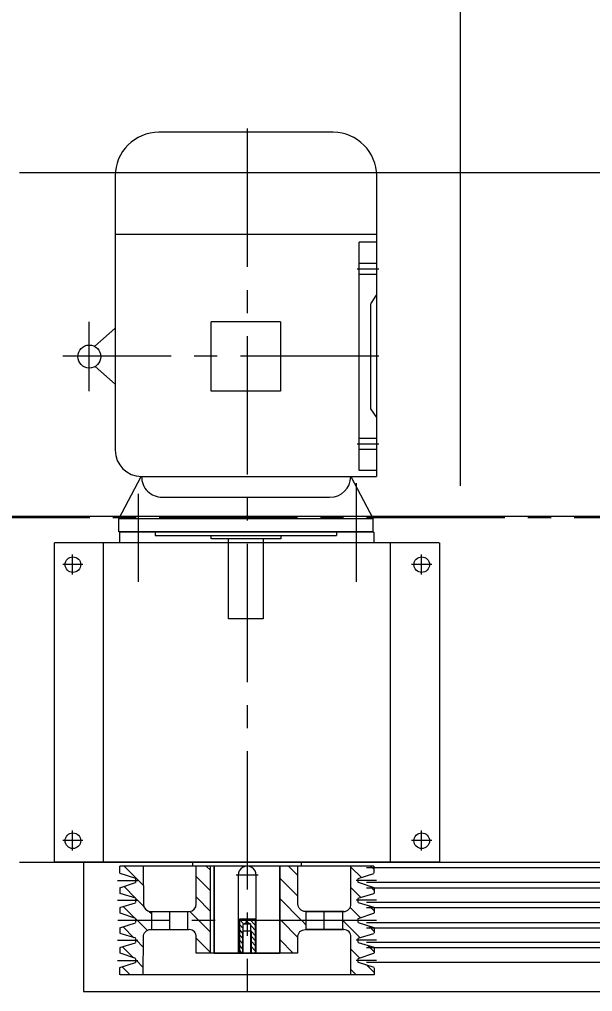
# Model space of a CAD drawing. Header units: millimetres. Extents: x 163705 to 1616509, y 81827 to 302547.
# Drawn here: x 466673 to 467462, y 149607 to 150946 of the extents above; entities that cross this region are included whole.
import ezdxf

# ---------------------------------------------------------------- set-up
doc = ezdxf.new("R2010")
doc.units = ezdxf.units.MM
doc.header["$LTSCALE"] = 10
doc.linetypes.add('CENTER2', pattern=[28.575, 19.05, -3.175, 3.175, -3.175])
for name, color, linetype, lineweight in [('1-中心线', 1, 'CENTER2', 0), ('1-标注', 3, 'Continuous', 0), ('1-设备轮廓', 2, 'Continuous', 18)]:
    doc.layers.add(name, color=color, linetype=linetype, lineweight=lineweight)
doc.styles.get("Standard").update_dxf_attribs({"font": 'arial.ttf'})
doc.dimstyles.new('AM_GB50$0', dxfattribs={"dimscale": 50, "dimtxt": 3.5, "dimasz": 3.5, "dimexe": 1, "dimexo": 1, "dimgap": 1.5, "dimtad": 1, "dimdsep": 46, "dimtxsty": 'Standard', "dimcen": 0, "dimclrd": 256, "dimclre": 256, "dimclrt": 2, "dimadec": 0, "dimazin": 2, "dimtp": 0.1, "dimtm": 0.1, "dimtfac": 0.71, "dimtdec": 3, "dimtmove": 0, "dimatfit": 3, "dimfxl": 0, "dimlwd": -1, "dimlwe": -1, "dimarcsym": 0})

# ---------------------------------------------------------------- blocks, each defined once
blk = doc.blocks.new('*D935')
at = {"layer": '1-标注', "linetype": 'ByBlock', "transparency": 16777216}
for p, q in [((467280.3, 150303.4), (467280.3, 153309.2)), ((471036.9, 153009.6), (471036.9, 153309.2)), ((467455.3, 153259.2), (470861.9, 153259.2))]:
    blk.add_line(p, q, dxfattribs=at)
at = {"layer": '1-标注', "transparency": 16777216}
for points in [[(467455.3, 153288.4), (467455.3, 153230), (467280.3, 153259.2)], [(470861.9, 153288.4), (470861.9, 153230), (471036.9, 153259.2)]]:
    blk.add_solid(points, dxfattribs=at)
at = {"layer": 'Defpoints', "color": 0, "transparency": 16777216}
for p in [(471036.9, 153259.2), (471036.9, 152959.6), (467280.3, 150253.4)]:
    blk.add_point(p, dxfattribs=at)
at = {"layer": '1-标注', "color": 2, "transparency": 16777216, "insert": (469158.6, 153423.6), "char_height": 175, "attachment_point": 5}
blk.add_mtext('3756.64', dxfattribs=at)
blk = doc.blocks.new('*D936')
at = {"layer": '1-标注', "linetype": 'ByBlock', "transparency": 16777216}
for p, q in [((468800.9, 152959.6), (466183.7, 152959.6)), ((466233.7, 152784.6), (466233.7, 150436.1)), ((468793.1, 150261.1), (466183.7, 150261.1))]:
    blk.add_line(p, q, dxfattribs=at)
at = {"layer": '1-标注', "transparency": 16777216}
for points in [[(466204.6, 152784.6), (466262.9, 152784.6), (466233.7, 152959.6)], [(466204.6, 150436.1), (466262.9, 150436.1), (466233.7, 150261.1)]]:
    blk.add_solid(points, dxfattribs=at)
at = {"layer": 'Defpoints', "color": 0, "transparency": 16777216}
for p in [(468850.9, 152959.6), (466233.7, 150261.1), (468843.1, 150261.1)]:
    blk.add_point(p, dxfattribs=at)
at = {"layer": '1-标注', "color": 2, "transparency": 16777216, "insert": (466069.3, 151610.4), "char_height": 175, "attachment_point": 5, "rotation": 90}
blk.add_mtext('2698.53', dxfattribs=at)
blk = doc.blocks.new('2PG64对辊机-俯视图')
for points in [[(3190.5, 1128), (3190.5, 1305.6), (992.6, 1305.6)], [(2790.4, 1272.9), (2790.4, 1282.6), (3140.2, 1282.6)], [(2790.4, 1279.5), (2799.9, 1269.6)], [(2790.4, 1272.5), (2811.9, 1265.8)], [(2815.4, 1282.6), (2822.2, 1275.9)], [(3108.5, 1272.5), (3118.4, 1262.6)], [(3140.5, 1272.5), (3119.1, 1265.8)], [(3126.5, 1282.6), (3137.1, 1272)], [(3140.5, 1282.6), (3140.5, 1272.9)], [(1763.1, 1258.8), (1784.6, 1265.8), (2801, 1265.8)], [(2812.3, 1260), (2790.8, 1252.9)], [(2810.7, 1259.2), (2822.2, 1247.8)], [(2812.3, 1265.4), (2812.3, 1260.4)], [(3118.7, 1265.4), (3118.7, 1260.4)], [(3118.7, 1260), (3140.2, 1252.9)], [(3122.6, 1258.4), (3136.8, 1244.2)], [(1784.6, 1245.5), (2801, 1245.5)], [(2790.2, 1252.8), (2790.2, 1245.7)], [(2790.4, 1251), (2798.7, 1242.7)], [(2790.4, 1245.1), (2811.9, 1238.5)], [(2902.1, 1252.6), (2920.1, 1234.5)], [(3010.6, 1252.6), (3010.6, 1133.1), (3010.6, 1252.6), (2920.8, 1252.6)], [(2954, 1252.6), (2954, 1205.7)], [(2954, 1249.8), (2959.9, 1243.8)], [(2958.3, 1252.6), (2959.9, 1250.9)], [(2959.4, 1252.6), (2971.1, 1252.6)], [(2959.4, 1252.6), (2959.4, 1222.9)], [(2960.2, 1252.6), (2960.2, 1213.1)], [(2970.8, 1252.6), (2970.8, 1213.1)], [(2970.8, 1247.5), (2975.6, 1242.3)], [(2971.5, 1252.6), (2971.5, 1222.9)], [(2972.3, 1252.6), (2975.6, 1249.3)], [(2975.6, 1252.8), (2975.6, 1229.7)], [(3016, 1252.6), (3016, 1133.1)], [(3016, 1251.8), (3035.3, 1232.5)], [(3140.5, 1245.1), (3119.1, 1238.5)], [(3140.4, 1252.8), (3140.4, 1245.7)], [(1763.1, 1231.5), (1784.6, 1238.1), (2801, 1238.1)], [(2812.3, 1232.3), (2790.8, 1225.6)], [(2809.9, 1231.5), (2833.5, 1207.9)], [(2812.3, 1238.1), (2812.3, 1232.6)], [(2954, 1242.8), (2959.9, 1236.4)], [(2954, 1235.8), (2959.9, 1229.4)], [(2970.8, 1240.5), (2975.6, 1235.3)], [(2970.8, 1233), (2975.6, 1228.2)], [(3108.5, 1244.4), (3118.4, 1234.5)], [(3118.7, 1238.1), (3118.7, 1232.6)], [(3118.7, 1232.3), (3140.2, 1225.6)], [(3121.4, 1231.5), (3136, 1216.5)], [(1784.6, 1218.2), (2801, 1218.2)], [(2790.2, 1225.4), (2790.2, 1218.4)], [(2790.4, 1222.9), (2797.6, 1215.3)], [(2833.8, 1220.2), (2833.8, 1195.6)], [(2859.1, 1220.2), (2859.1, 1195.6)], [(2884.1, 1220.2), (2884.1, 1195.6)], [(2895.4, 1231.1), (2918.6, 1207.9)], [(2954, 1228.7), (2959.9, 1222.4)], [(2954, 1221.7), (2959.9, 1215.3)], [(2959.4, 1222.5), (2971.1, 1222.5)], [(2970.8, 1226), (2975.6, 1220.8)], [(2970.8, 1219), (2975.6, 1213.8)], [(2975.6, 1229.3), (2975.6, 1205.9)], [(3016, 1223.7), (3031.8, 1207.9)], [(3046.9, 1220.2), (3046.9, 1195.6)], [(3071.8, 1220.2), (3071.8, 1195.6)], [(3096.8, 1220.2), (3096.8, 1195.6)], [(3103.1, 1221.3), (3116.5, 1207.9)], [(3140.4, 1225.4), (3140.4, 1218.4)], [(1763.1, 1203.7), (1784.6, 1210.8), (2801, 1210.8)], [(2790.4, 1217.8), (2811.9, 1210.8)], [(2812.3, 1204.9), (2790.8, 1197.9)], [(2812.3, 1210.4), (2812.3, 1205.3)], [(2884.1, 1214.3), (2890.1, 1207.9)], [(2890.3, 1207.7), (2920.1, 1177.9)], [(2954, 1214.7), (2962.7, 1205.6)], [(2954, 1207.3), (2955.6, 1205.6)], [(2975.8, 1205.3), (2954.4, 1205.3)], [(2965, 1210), (2960.2, 1212.7), (2970.4, 1212.7)], [(2970.8, 1212.7), (2965.6, 1210)], [(2965.7, 1209.6), (2970.1, 1205.6)], [(2970.4, 1212.4), (2975.6, 1206.8)], [(3032, 1207.7), (3044.3, 1195.5)], [(3116.7, 1207.7), (3118.4, 1206)], [(3118.7, 1210.4), (3118.7, 1205.3)], [(3118.7, 1204.9), (3140.2, 1197.9)], [(3140.5, 1217.8), (3119.1, 1210.8)], [(2790.2, 1197.7), (2790.2, 1190.7)], [(2790.4, 1194.4), (2796.8, 1188.4)], [(2809.5, 1203.8), (2823.3, 1190)], [(3016, 1195.2), (3035.3, 1175.9)], [(3096.8, 1199.1), (3101.2, 1195.1)], [(3120.3, 1204.2), (3135.6, 1188.8)], [(3140.4, 1197.7), (3140.4, 1190.7)], [(1763.1, 1176.4), (1784.6, 1183.1), (2801, 1183.1)], [(1784.6, 1190.5), (2801, 1190.5)], [(2790.4, 1190.1), (2811.9, 1183.4)], [(2812.3, 1183.1), (2812.3, 1177.6)], [(3108.2, 1188.1), (3118.4, 1177.9)], [(3118.7, 1183.1), (3118.7, 1177.6)], [(3140.5, 1190.1), (3119.1, 1183.4)], [(2790.2, 1170.4), (2790.2, 1163.4)], [(2790.4, 1166.3), (2795.6, 1161.1)], [(2812.3, 1177.2), (2790.8, 1170.6)], [(2808.8, 1176), (2822.2, 1162.7)], [(2895.4, 1174.5), (2920.1, 1149.8)], [(3016, 1167.1), (3035.3, 1147.8)], [(3118.7, 1177.2), (3140.2, 1170.6)], [(3119.1, 1177.2), (3134.8, 1161.1)], [(3140.4, 1170.4), (3140.4, 1163.4)], [(1763.1, 1148.7), (1784.6, 1155.7), (2801, 1155.7)], [(1784.6, 1163.2), (2801, 1163.2)], [(2790.4, 1162.8), (2811.9, 1155.7)], [(2812.3, 1155.4), (2812.3, 1150.3)], [(3108.5, 1159.3), (3134.8, 1133)], [(3118.7, 1155.4), (3118.7, 1150.3)], [(3140.5, 1162.8), (3119.1, 1155.7)], [(2790.4, 1142.5), (2790.4, 1133.1)], [(2790.4, 1137.8), (2795.6, 1133)], [(2812.3, 1149.9), (2790.8, 1142.9)], [(2808.4, 1148.3), (2822.2, 1134.6)], [(2895.4, 1146), (2908.4, 1133)], [(3016, 1138.6), (3021.6, 1133)], [(3118.7, 1149.9), (3140.2, 1142.9)], [(3140.5, 1142.5), (3140.5, 1133.1)], [(1784.6, 1126.1), (1784.6, 1135.5), (2801, 1135.5)], [(3278.7, 1127.7), (1878.6, 1127.7), (1878.6, 1069.9)], [(2700.3, 687.8), (2700.3, 1127.7), (3230.3, 1127.7)], [(2767.8, 1127.7), (2767.8, 687.8)], [(3140.5, 1132.7), (2790.8, 1132.7)], [(2890.3, 1132.7), (2890.3, 1128)], [(3040.6, 1128), (3040.6, 1132.7), (2890.7, 1132.7)], [(3163.2, 1127.7), (3163.2, 687.8)], [(3230.7, 1127.7), (3230.7, 687.8)], [(2943, 792.4), (2943, 682.7)], [(2943.4, 792.4), (2991.1, 792.4), (2991.1, 682.7)], [(3230.7, 687.4), (2700.7, 687.4)], [(2790.4, 687.4), (2790.4, 672.9)], [(3140.5, 687.4), (3140.5, 672.9)], [(3140.5, 672.5), (2790.8, 672.5)], [(2792, 672.5), (2792, 655)], [(2792.4, 672.5), (3142.1, 672.5), (3142.1, 655)], [(2842, 677.6), (2842, 672.9)], [(3092.1, 672.9), (3092.1, 677.6), (2842.3, 677.6)], [(2918.8, 678), (2918.8, 682.3), (3014.5, 682.3)], [(3014.9, 682.3), (3014.9, 678)], [(3142.1, 654.6), (3111.1, 596.6)], [(2786.9, 596.4), (2786.9, 431.3)], [(2786.9, 588.2), (2786.9, 515.6)], [(2787.3, 588.2), (2811.1, 588.2), (2811.1, 273.6)], [(2813.8, 551.5), (2784.2, 551.5)], [(2811.1, 558.9), (2787.3, 558.9)], [(2811.1, 543.7), (2787.3, 543.7)], [(2786.9, 515.2), (2794.9, 503.4)], [(2795.1, 503.1), (2795.1, 359.1)], [(2918.8, 478.9), (2918.8, 383.3)], [(2919.2, 478.9), (3014.9, 478.9), (3014.9, 383.3)], [(3147.2, 469.2), (3174.6, 444.9)], [(3174.9, 416.9), (3147.5, 392.6)], [(3014.9, 382.9), (2919.2, 382.9)], [(2795.1, 358.7), (2787.1, 346.8)], [(2786.9, 346.6), (2786.9, 273.6)], [(2813.8, 310.3), (2784.2, 310.3)], [(2811.1, 317.7), (2787.3, 317.7)], [(2811.1, 302.9), (2787.3, 302.9)], [(2811.1, 273.2), (2787.3, 273.2)], [(3147.2, 262.7), (2787.3, 262.7)], [(2059, 178.4), (3278.7, 178.4)]]:
    blk.add_lwpolyline(points)
for points in [[(2822.4, 1282.6), (2822.4, 1230.7, 0.46193), (2832.4, 1220.4)], [(3108.5, 1282.6), (3108.3, 1230.5, -0.423541), (3098.4, 1220.2), (3045.7, 1220.2)], [(2895.4, 1252.6), (2895.4, 1230.7, -0.461745), (2885.1, 1220.4)], [(2895.8, 1252.6), (3035.6, 1252.6), (3035.6, 1230.7, 0.451009), (3045.1, 1220.4)], [(2952.8, 1252.6), (2952.8, 1145.6, 1.000281), (2977.8, 1145.6), (2977.8, 1252.6)], [(2832.4, 1195.4, 0.423754), (2822.4, 1185), (2822.4, 1133.1)], [(2885.1, 1195.4, -0.423554), (2895.4, 1185), (2895.4, 1133.1)], [(3045.1, 1195.4, 0.412055), (3035.6, 1185), (3035.6, 1133.1)], [(3108.5, 1133.1), (3108.3, 1185.2, 0.38429), (3098.4, 1195.2), (3045.7, 1195.2)], [(2851.5, 625.1, 0.410605), (2822.6, 596.6), (2792, 654.6), (3141.7, 654.6)], [(3110.7, 596.6, 0.419271), (3082.4, 624.9), (2852.1, 624.9)], [(2847.4, 122.2), (3086.9, 122.4, 0.410946), (3147.2, 182.7), (3147, 560.3, 0.413565), (3110.9, 596.4), (2787.3, 596.4)], [(2786.9, 430.9), (2786.9, 182.7, 0.410865), (2846.8, 122.4)]]:
    blk.add_lwpolyline(points, format="xyb")
for points in [[(2920.4, 1133.1), (2920.4, 1252.6)], [(2884.9, 1220.2), (2832.6, 1220.2)], [(2884.9, 1195.2), (2832.6, 1195.2)]]:
    blk.add_lwpolyline(points, close=True)
for centre, radius in [((2724.9, 1098), 10.7), ((3205.3, 1098), 10.7), ((2724.9, 717.8), 10.7), ((3205.3, 717.8), 10.7), ((3182.7, 431.3), 15.8)]:
    blk.add_circle(centre, radius)
at = {"layer": '1-中心线'}
for p, q in [((2965.3, 117.5), (2965.3, 1305.6)), ((2787.3, 1207.7), (3143.3, 1207.7)), ((2815.4, 605.8), (2815.4, 741.6)), ((3115.6, 620.2), (3115.6, 741.6)), ((2784.2, 430.9), (3219, 430.9))]:
    blk.add_line(p, q, dxfattribs=at)
for points in [[(2787.3, 1262.7), (2815, 1262.7)], [(3143.7, 1262.7), (3116, 1262.7)], [(2787.3, 1235), (2815, 1235)], [(3143.7, 1235), (3116, 1235)], [(2787.3, 1180), (2815, 1180)], [(3143.7, 1180), (3116, 1180)], [(2787.3, 1152.6), (2815, 1152.6)], [(3143.7, 1152.6), (3116, 1152.6)], [(2950.1, 1145.2), (2980.5, 1145.2)], [(2725.2, 1111.6), (2725.2, 1083.9)], [(3205.7, 1111.6), (3205.7, 1083.9)], [(2711.2, 1097.6), (2738.9, 1097.6)], [(3191.7, 1097.6), (3219, 1097.6)], [(2725.2, 731.5), (2725.2, 703.8)], [(3205.7, 731.5), (3205.7, 703.8)], [(2711.2, 717.4), (2738.9, 717.4)], [(3191.7, 717.4), (3219, 717.4)], [(3183.1, 478.9), (3183.1, 383.3)]]:
    blk.add_lwpolyline(points, dxfattribs=at)

msp = doc.modelspace()

# ---------------------------------------------------------------- linework, layer by layer
at = {"layer": '1-中心线'}
msp.add_line((455720.795, 150259.632), (534337.221, 150259.632), dxfattribs=at)

# ---------------------------------------------------------------- block references
at = {"layer": '1-设备轮廓', "rotation": 180}
msp.add_blockref('2PG64对辊机-俯视图', (469951.658, 150912.648), dxfattribs=at)

# ---------------------------------------------------------------- dimensions: what is measured, and where the dimension line sits
at = {"layer": '1-标注'}
dim = msp.add_linear_dim(base=(471036.9457, 153259.1895), p1=(467280.301, 150253.4419), p2=(471036.9457, 152959.6317), dimstyle='AM_GB50$0', override={"dimtmove": 1}, dxfattribs=at)
dim.commit()
dim.dimension.update_dxf_attribs({"geometry": '*D935', "text_midpoint": (469158.6233, 153423.5995)})
dim = msp.add_linear_dim(base=(466233.718, 150261.103), p1=(468850.881, 152959.632), p2=(468843.141, 150261.103), angle=90, dimstyle='AM_GB50$0', override={"dimtmove": 1}, dxfattribs=at)
dim.commit()
dim.dimension.update_dxf_attribs({"geometry": '*D936', "text_midpoint": (466069.308, 151610.367)})

doc.saveas('drawing.dxf')
